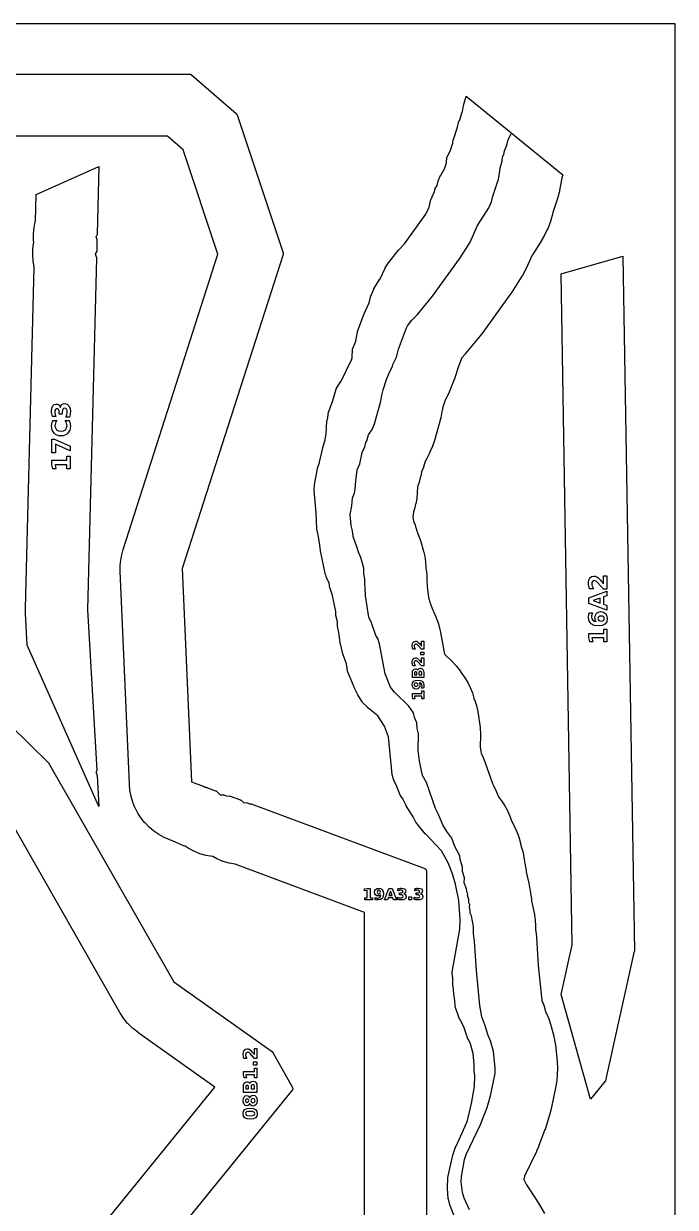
# Model space of a CAD drawing. Header units: millimetres. Extents: x 0 to 841, y 0 to 594.
# Drawn here: x 631.1 to 841, y 212.8 to 594 of the extents above; entities that cross this region are included whole.
import ezdxf

# ---------------------------------------------------------------- set-up
doc = ezdxf.new("R2010")
doc.units = ezdxf.units.MM
for name, color, linetype in [('CUT', 1, 'Continuous'), ('ENGRAVE', 5, 'Continuous'), ('SHEET_EDGE_DO_NOT_CUT', 8, 'Continuous')]:
    doc.layers.add(name, color=color, linetype=linetype)

msp = doc.modelspace()

# ---------------------------------------------------------------- linework, layer by layer
at = {"layer": 'CUT'}
for points in [[(358.62, 577.74), (684.48, 577.76), (684.48, 577.76), (684.52, 577.76), (684.57, 577.75), (684.61, 577.74), (684.66, 577.73), (684.98, 577.61), (685.02, 577.59), (685.06, 577.57), (685.1, 577.54), (685.13, 577.52), (699.52, 565.04), (699.56, 565.01), (699.59, 564.97), (699.61, 564.94), (699.76, 564.72), (699.78, 564.68), (699.8, 564.64), (699.82, 564.6), (714.63, 520.14), (714.64, 520.09), (714.65, 520.04), (714.67, 519.89), (714.67, 519.83), (714.67, 519.78), (714.66, 519.73), (714.65, 519.68), (682.19, 418.53), (682.18, 418.52), (682.18, 418.51), (685.11, 349.87), (685.11, 349.86), (685.12, 349.85), (688.89, 348.45), (688.94, 348.43), (688.98, 348.41), (689.02, 348.38), (689.37, 348.11), (689.38, 348.1), (689.39, 348.1), (689.88, 348.06), (689.93, 348.05), (689.97, 348.04), (690.01, 348.03), (692.87, 346.96), (692.92, 346.94), (692.96, 346.92), (693, 346.89), (693.04, 346.86), (694.36, 345.62), (694.37, 345.61), (694.39, 345.61), (695.32, 345.59), (695.37, 345.59), (695.42, 345.58), (695.46, 345.57), (696.38, 345.27), (696.39, 345.27), (696.4, 345.27), (697.48, 345.22), (697.53, 345.22), (697.59, 345.21), (697.64, 345.19), (700.92, 343.96), (700.97, 343.94), (701.01, 343.92), (701.05, 343.89), (701.09, 343.86), (701.87, 343.13), (701.88, 343.12), (701.89, 343.12), (703, 343.07), (703.05, 343.07), (703.1, 343.06), (703.15, 343.04), (703.88, 342.77), (703.89, 342.77), (703.91, 342.77), (704.21, 342.73), (704.27, 342.72), (704.32, 342.7), (760.31, 321.85), (760.35, 321.83), (760.4, 321.8), (760.52, 321.72), (760.56, 321.69), (760.6, 321.66), (760.64, 321.62), (760.67, 321.58), (760.72, 321.51), (760.75, 321.46), (760.77, 321.42), (760.79, 321.37), (760.8, 321.32), (760.83, 321.18), (760.84, 321.13), (760.84, 321.08), (760.83, 146.49)], [(770.79, 207.24), (768.36, 213.55), (768.35, 213.61), (767.88, 215.44), (767.87, 215.48), (767.87, 215.52), (767.57, 218.97), (767.56, 219.04), (767.73, 222.32), (767.73, 222.36), (767.74, 222.4), (769.29, 229.54), (769.31, 229.61), (770.34, 232.43), (770.36, 232.46), (773.34, 238.9), (773.34, 238.92), (774, 240.74), (774.01, 240.77), (775.35, 246.22), (775.36, 246.24), (776.28, 251.68), (776.28, 251.71), (776.4, 255.22), (776.4, 255.24), (776.39, 255.25), (776.19, 256.63), (776.18, 256.67), (776.18, 256.72), (776.24, 258.78), (776.24, 258.82), (775.87, 262.28), (775.87, 262.29), (775.86, 262.3), (774.92, 265.74), (774.92, 265.75), (774.91, 265.76), (774.23, 266.9), (774.21, 266.95), (774.19, 267), (772.84, 270.85), (772.83, 270.86), (772.83, 270.87), (771.53, 273.33), (771.52, 273.36), (771.5, 273.4), (770.08, 277.47), (770.06, 277.51), (770.05, 277.55), (770.05, 277.6), (769.93, 279.46), (769.93, 279.49), (769.61, 281.32), (769.61, 281.36), (769.61, 281.4), (769.57, 282.96), (769.57, 282.97), (769.57, 282.98), (769.3, 284.51), (769.29, 284.56), (769.29, 284.61), (769.33, 286.48), (769.33, 286.51), (769.12, 288.32), (769.11, 288.37), (769.11, 288.42), (769.12, 288.47), (771.56, 302.33), (771.56, 302.36), (771.72, 305.43), (771.72, 305.46), (771.22, 311.54), (771.21, 311.56), (770.2, 316.8), (770.2, 316.82), (769.25, 320.17), (769.24, 320.2), (767.86, 323.67), (767.85, 323.7), (765.65, 327.62), (765.65, 327.63), (765.64, 327.63), (760.47, 333.07), (760.44, 333.1), (757.46, 336.77), (757.43, 336.81), (757.4, 336.86), (756.59, 338.51), (756.58, 338.53), (754.31, 342.12), (754.28, 342.17), (753.33, 344.16), (753.32, 344.17), (753.32, 344.18), (752.57, 345.17), (752.55, 345.21), (752.53, 345.25), (752.51, 345.29), (751.22, 348.57), (751.21, 348.6), (750.32, 350.25), (750.3, 350.29), (750.28, 350.34), (749.78, 352.04), (749.77, 352.09), (749.76, 352.13), (748.55, 364.32), (748.55, 364.33), (748.55, 364.34), (747.3, 367.74), (747.29, 367.75), (747.29, 367.77), (745.17, 371.08), (745.16, 371.09), (745.15, 371.1), (741.96, 373.69), (741.93, 373.72), (740.15, 375.45), (740.12, 375.48), (740.09, 375.52), (740.07, 375.56), (738.77, 377.78), (738.75, 377.82), (737.59, 380.23), (737.57, 380.26), (735.42, 385.41), (735.41, 385.45), (735.4, 385.49), (735.39, 385.53), (735.06, 387.81), (735.06, 387.82), (735.06, 387.84), (733.87, 391.03), (733.85, 391.09), (733.06, 394.67), (733.05, 394.71), (732.63, 397.92), (732.63, 397.95), (732.18, 399.91), (732.18, 399.97), (732.17, 400.02), (732.16, 401.33), (732.16, 401.34), (732.16, 401.36), (731.68, 403.42), (731.67, 403.47), (731.67, 403.52), (731.63, 404.66), (731.63, 404.68), (731.63, 404.69), (730.53, 409.81), (730.52, 409.84), (729.76, 412.11), (729.75, 412.16), (729.74, 412.2), (729.5, 413.9), (729.5, 413.91), (729.49, 413.92), (728.63, 415.55), (728.61, 415.6), (728.59, 415.64), (728.37, 416.43), (728.36, 416.46), (726.66, 424.19), (726.65, 424.26), (726.52, 426.05), (726.52, 426.07), (725.98, 429.36), (725.98, 429.39), (725.5, 431.21), (725.49, 431.27), (725.49, 431.32), (725.27, 436.45), (725.27, 436.46), (724.63, 443.64), (724.63, 443.68), (724.63, 443.72), (724.75, 445.42), (724.76, 445.48), (725.76, 450.76), (725.78, 450.82), (726.39, 452.69), (726.4, 452.72), (727.42, 457.42), (727.44, 457.47), (728.22, 459.99), (728.23, 460.02), (728.54, 461.8), (728.54, 461.83), (728.79, 466), (728.79, 466.05), (728.8, 466.1), (729.1, 467.17), (729.1, 467.18), (729.1, 467.19), (729.3, 468.94), (729.31, 468.98), (729.32, 469.02), (729.33, 469.06), (730.7, 472.65), (730.7, 472.67), (731.71, 476.23), (731.72, 476.27), (731.74, 476.32), (731.77, 476.36), (733.19, 478.59), (733.21, 478.61), (736.65, 485.73), (736.66, 485.76), (736.85, 486.32), (736.85, 486.33), (736.85, 486.34), (737.04, 489.2), (737.05, 489.25), (737.06, 489.3), (737.08, 489.35), (738.07, 491.78), (738.07, 491.79), (738.07, 491.8), (738.63, 494.77), (738.64, 494.81), (738.65, 494.85), (740.7, 500.32), (740.71, 500.35), (742.38, 504.07), (742.39, 504.09), (742.39, 504.1), (742.8, 505.92), (742.82, 505.97), (742.83, 506.01), (743.89, 508.5), (743.93, 508.57), (745.75, 511.55), (745.76, 511.57), (747.54, 515.27), (747.57, 515.32), (748.85, 517.32), (748.88, 517.37), (751.78, 521.01), (751.81, 521.04), (753.75, 523.1), (753.77, 523.12), (760.66, 532.61), (760.66, 532.62), (760.67, 532.63), (761.54, 534.48), (761.55, 534.49), (761.55, 534.5), (762.27, 537.35), (762.29, 537.39), (762.3, 537.43), (763.39, 539.98), (763.4, 540.01), (763.62, 540.81), (763.64, 540.85), (763.66, 540.89), (763.68, 540.94), (764.26, 541.87), (764.27, 541.88), (764.27, 541.89), (764.63, 543.27), (764.65, 543.34), (765.38, 545.12), (765.4, 545.16), (765.42, 545.19), (766.78, 547.46), (766.79, 547.47), (766.79, 547.48), (767.28, 549.28), (767.28, 549.29), (767.28, 549.3), (767.42, 550.94), (767.43, 550.99), (767.44, 551.04), (767.46, 551.09), (767.49, 551.14), (768.51, 552.96), (768.51, 552.98), (768.52, 552.99), (769.34, 555.49), (769.34, 555.5), (769.34, 555.52), (769.47, 556.58), (769.48, 556.63), (769.5, 556.67), (770.83, 560.71), (770.84, 560.74), (771.11, 562.07), (771.12, 562.12), (771.14, 562.18), (771.66, 563.32), (771.67, 563.35), (772.38, 565.63), (772.39, 565.66), (772.76, 567.64), (772.77, 567.68), (773.6, 570.67), (804.71, 545.36), (804.47, 544.36), (804.46, 544.34), (804.32, 543.81), (804.31, 543.8), (804.31, 543.79), (804.3, 543.7), (804.3, 543.67), (803.95, 541.45), (803.94, 541.43), (803.55, 539.64), (803.55, 539.61), (803.03, 537.71), (803.02, 537.68), (801.55, 533.16), (801.54, 533.13), (801.35, 532.24), (801.34, 532.22), (800.7, 529.97), (800.68, 529.92), (799.77, 527.76), (799.76, 527.74), (798.86, 525.91), (798.85, 525.88), (797.81, 524.02), (797.79, 524), (794.94, 519.5), (794.93, 519.47), (792.95, 515.13), (792.93, 515.1), (791.62, 512.69), (791.6, 512.66), (788.36, 507.57), (788.35, 507.56), (787.72, 506.63), (787.71, 506.62), (778.99, 494.51), (778.98, 494.5), (778.17, 493.44), (778.16, 493.43), (773.35, 487.62), (773.34, 487.6), (772.2, 486.34), (772.18, 486.32), (772.09, 486.24), (772.09, 486.23), (772.08, 486.21), (770.92, 483.08), (770.92, 483.06), (770.42, 481.25), (770.41, 481.23), (769.89, 479.62), (769.88, 479.58), (769.22, 478.03), (769.22, 478.01), (769.01, 477.56), (769, 477.55), (769, 477.55), (768.84, 477), (768.82, 476.96), (768.18, 475.35), (768.16, 475.3), (767.37, 473.74), (767.36, 473.72), (766.95, 472.99), (766.94, 472.96), (766.73, 472.48), (766.72, 472.46), (766.09, 470.48), (766.09, 470.46), (766.06, 470.34), (766.05, 470.31), (765.95, 469.61), (765.94, 469.58), (765.42, 467.1), (765.41, 467.07), (763.38, 459.78), (763.37, 459.75), (762.52, 457.32), (762.5, 457.29), (761.73, 455.48), (761.72, 455.46), (761, 453.95), (760.98, 453.91), (760.46, 453.02), (760.45, 453.01), (760.45, 453), (760.23, 452.38), (760.22, 452.37), (759.86, 451.14), (759.84, 451.09), (759.24, 449.63), (759.24, 449.62), (759.24, 449.61), (758.97, 448.27), (758.96, 448.25), (758.45, 446.28), (758.44, 446.23), (758.02, 445.11), (758.02, 445.1), (758.02, 445.08), (757.99, 444.9), (757.99, 444.88), (757.88, 442.93), (757.87, 442.9), (757.7, 441.16), (757.69, 441.12), (757.36, 439.4), (757.35, 439.38), (757.05, 438.1), (757.04, 438.08), (756.66, 436.75), (756.66, 436.72), (756.45, 435.17), (756.45, 435.16), (756.45, 435.15), (756.69, 433.79), (756.69, 433.78), (756.69, 433.77), (757.15, 432.55), (757.16, 432.52), (757.77, 430.62), (757.77, 430.59), (757.83, 430.38), (757.83, 430.37), (757.84, 430.36), (757.96, 430.09), (757.97, 430.06), (758.87, 427.56), (758.88, 427.53), (759.86, 424.13), (759.86, 424.11), (760.27, 422.41), (760.28, 422.37), (760.53, 420.65), (760.53, 420.61), (760.63, 418.87), (760.63, 418.85), (760.63, 418.75), (760.63, 418.74), (760.64, 418.73), (760.65, 418.64), (760.66, 418.62), (760.91, 416.68), (760.91, 416.63), (760.96, 414.82), (760.96, 414.79), (760.99, 414.63), (760.99, 414.59), (761.11, 413.01), (761.11, 412.99), (761.15, 411.63), (761.16, 411.6), (761.64, 408.52), (761.64, 408.5), (761.65, 408.49), (761.96, 407.72), (761.97, 407.69), (762.88, 405.12), (762.88, 405.11), (762.88, 405.1), (763.22, 404.48), (763.24, 404.43), (763.95, 402.7), (763.96, 402.68), (764.56, 400.99), (764.57, 400.97), (765.04, 399.46), (765.05, 399.42), (765.4, 397.88), (765.4, 397.86), (766.68, 390.91), (766.68, 390.89), (766.69, 390.88), (769.04, 388.63), (769.06, 388.61), (770.43, 387.15), (770.47, 387.11), (771.69, 385.51), (771.7, 385.49), (773.16, 383.36), (773.17, 383.34), (774.12, 381.81), (774.14, 381.77), (774.94, 380.18), (774.96, 380.14), (775.61, 378.48), (775.62, 378.43), (776.12, 376.71), (776.12, 376.69), (776.13, 376.66), (776.13, 376.65), (776.14, 376.64), (776.25, 376.35), (776.26, 376.33), (776.93, 374.41), (776.94, 374.36), (777.4, 372.4), (777.41, 372.35), (777.66, 370.34), (777.67, 370.32), (777.7, 369.94), (777.7, 369.9), (777.76, 369.63), (777.77, 369.6), (778.12, 367.36), (778.13, 367.3), (778.23, 365.03), (778.23, 365), (778.16, 360.98), (778.17, 360.95), (778.3, 359.81), (778.31, 359.78), (778.5, 358.89), (778.51, 358.87), (778.51, 358.86), (779.09, 357.67), (779.11, 357.64), (779.65, 356.27), (779.66, 356.25), (782.12, 349.27), (782.14, 349.24), (782.45, 348.65), (782.46, 348.63), (783.31, 346.8), (783.32, 346.77), (784.05, 344.96), (784.05, 344.95), (784.06, 344.94), (784.98, 343.71), (784.99, 343.69), (786.08, 342.08), (786.1, 342.03), (787.02, 340.33), (787.04, 340.29), (787.79, 338.49), (787.8, 338.47), (788.24, 337.23), (788.25, 337.22), (788.25, 337.22), (788.76, 336.29), (788.77, 336.26), (789.94, 333.75), (789.95, 333.72), (790.25, 332.94), (790.25, 332.92), (790.79, 331.32), (790.8, 331.28), (791.19, 329.65), (791.19, 329.61), (791.24, 329.33), (791.24, 329.32), (791.24, 329.31), (791.46, 328.66), (791.46, 328.64), (791.93, 327.01), (791.94, 326.97), (792.25, 325.31), (792.26, 325.27), (792.4, 323.92), (792.4, 323.91), (792.41, 323.9), (792.63, 323.05), (792.64, 323.01), (792.93, 321.26), (792.93, 321.21), (792.96, 320.77), (792.97, 320.75), (792.97, 320.74), (793.05, 320.5), (793.06, 320.45), (793.28, 319.35), (793.29, 319.32), (793.37, 319.09), (793.38, 319.04), (793.81, 317.16), (793.82, 317.11), (793.91, 316.38), (793.92, 316.36), (794.03, 315.9), (794.04, 315.86), (794.24, 314.62), (794.24, 314.59), (794.36, 314.12), (794.37, 314.07), (794.67, 312.03), (794.68, 311.97), (794.7, 311.42), (794.7, 311.41), (794.7, 311.4), (794.93, 310.51), (794.93, 310.49), (795.61, 307.04), (795.61, 307.02), (795.88, 305.27), (795.88, 305.22), (795.98, 303.45), (795.98, 303.43), (796, 302.19), (796, 302.16), (796.16, 300.94), (796.16, 300.92), (796.27, 299.73), (796.27, 299.72), (796.85, 290.64), (796.85, 290.64), (797.84, 280.44), (797.84, 280.42), (798.01, 279.44), (798.01, 279.43), (798.01, 279.42), (798.26, 278.78), (798.27, 278.76), (798.7, 277.52), (798.71, 277.5), (799.32, 275.53), (799.33, 275.52), (799.33, 275.51), (799.48, 275.19), (799.49, 275.17), (800.21, 273.51), (800.23, 273.47), (800.79, 271.75), (800.79, 271.73), (801.74, 268.28), (801.75, 268.26), (802.12, 266.68), (802.12, 266.64), (802.36, 265.04), (802.36, 265.02), (802.9, 259.81), (802.91, 259.78), (803.01, 257.4), (803.01, 257.37), (802.98, 255.59), (802.98, 255.57), (802.86, 253.69), (802.85, 253.64), (802.55, 251.78), (802.55, 251.75), (801.01, 244.49), (801, 244.47), (800.59, 242.87), (800.59, 242.85), (799.49, 239.21), (799.48, 239.19), (799.02, 237.83), (799.01, 237.81), (796.91, 232.31), (796.9, 232.29), (796.26, 230.81), (796.25, 230.79), (792.43, 222.81), (792.43, 222.8), (792.42, 222.79), (792.22, 221.71), (792.22, 221.69), (792.22, 221.68), (792.5, 221.09), (792.51, 221.07), (793.11, 220), (793.11, 219.99), (796.4, 214.92), (796.41, 214.91), (796.9, 214.12), (796.9, 214.11), (798.84, 210.78)], [(740.83, 149.36), (740.84, 307.74), (740.84, 307.75), (740.83, 307.76), (699.21, 323.26), (699.2, 323.27), (699.19, 323.27), (697.34, 323.6), (697.29, 323.61), (695.33, 324.18), (695.28, 324.2), (693.39, 324.97), (693.34, 324.99), (692.01, 325.71), (691.99, 325.71), (691.98, 325.72), (691.94, 325.72), (691.89, 325.72), (689.89, 326.08), (689.84, 326.09), (687.88, 326.65), (687.83, 326.67), (685.95, 327.43), (685.9, 327.45), (684.1, 328.41), (684.06, 328.43), (683.06, 329.1), (683.05, 329.11), (683.04, 329.11), (682.36, 329.33), (682.31, 329.35), (680.43, 330.17), (680.39, 330.19), (679.99, 330.42), (679.98, 330.43), (679.97, 330.43), (678.13, 331.11), (678.11, 331.12), (676.35, 331.88), (676.31, 331.9), (674.64, 332.82), (674.6, 332.84), (673.03, 333.92), (672.99, 333.95), (671.53, 335.17), (671.5, 335.21), (670.17, 336.57), (670.13, 336.6), (668.94, 338.08), (668.91, 338.12), (667.87, 339.72), (667.85, 339.76), (666.97, 341.44), (666.94, 341.49), (666.23, 343.25), (666.22, 343.3), (665.68, 345.12), (665.67, 345.17), (665.31, 347.04), (665.3, 347.09), (665.13, 349), (665.13, 349.02), (662.2, 417.66), (662.2, 417.68), (662.2, 419.41), (662.21, 419.45), (662.36, 421.17), (662.37, 421.21), (662.67, 422.9), (662.68, 422.95), (663.14, 424.62), (663.14, 424.64), (693.67, 519.76), (693.67, 519.77), (693.67, 519.78), (682.49, 553.32), (682.49, 553.34), (682.48, 553.35), (677.4, 557.75), (677.39, 557.76), (677.38, 557.76), (358.62, 557.74)], [(614.47, 379.98), (639, 356.06), (639.03, 356.02), (639.06, 355.99), (639.08, 355.95), (679.4, 285.43), (679.41, 285.42), (679.42, 285.41), (711.21, 262.83), (711.25, 262.8), (711.29, 262.76), (711.32, 262.71), (711.35, 262.67), (717.68, 251.4), (717.7, 251.36), (717.71, 251.32), (717.72, 251.28), (717.73, 251.23), (717.76, 251.1), (717.76, 251.05), (717.76, 251.01), (717.76, 250.96), (717.75, 250.92), (717.74, 250.87), (717.73, 250.83), (717.64, 250.62), (717.62, 250.58), (717.6, 250.53), (717.57, 250.49), (568.72, 67.19)], [(553.19, 79.8), (692.61, 251.49), (692.62, 251.5), (692.61, 251.51), (667.84, 269.11), (667.81, 269.13), (666.15, 270.45), (666.11, 270.49), (664.61, 271.97), (664.57, 272.01), (663.24, 273.65), (663.21, 273.7), (662.05, 275.48), (662.04, 275.51), (623.08, 343.64)]]:
    msp.add_lwpolyline(points, dxfattribs=at)
for points in [[(654.74, 526.19), (654.74, 526.14), (654.73, 526.1), (654.72, 526.05), (654.65, 525.83), (654.63, 525.78), (654.6, 525.74), (654.58, 525.69), (654.54, 525.65), (654.51, 525.62), (654.3, 525.43), (654.29, 525.42), (654.3, 525.41), (654.66, 524.44), (654.67, 524.39), (654.68, 524.35), (654.69, 524.3), (654.69, 524.25), (654.6, 520.71), (654.6, 520.66), (654.59, 520.61), (654.58, 520.57), (654.51, 520.35), (654.49, 520.31), (654.47, 520.26), (654.44, 520.22), (654.41, 520.18), (654.37, 520.14), (654.07, 519.86), (654.06, 519.85), (654.07, 519.84), (654.47, 518.89), (654.48, 518.84), (654.5, 518.79), (654.53, 518.59), (654.54, 518.53), (654.54, 518.48), (651.62, 405.25), (651.62, 405.23), (654.62, 353.62), (654.62, 353.57), (654.61, 353.52), (654.59, 353.38), (654.58, 353.33), (654.57, 353.28), (654.55, 353.23), (654.52, 353.19), (654.41, 353.01), (654.41, 353), (654.41, 352.99), (654.44, 352.7), (654.45, 352.68), (654.45, 352.67), (654.69, 352.03), (654.7, 351.98), (654.71, 351.93), (654.72, 351.88), (655.3, 341.82), (632.25, 393.79), (631.65, 404.07), (631.65, 404.09), (631.63, 405.74), (631.63, 405.76), (634.46, 515.59), (634.46, 515.6), (634.46, 515.61), (634.45, 515.66), (634.44, 515.71), (634.13, 517.54), (634.13, 517.58), (634, 519.43), (634, 519.48), (634.05, 521.33), (634.05, 521.38), (634.28, 523.22), (634.29, 523.27), (634.34, 523.52), (634.34, 523.53), (634.34, 523.54), (634.26, 524.26), (634.26, 524.31), (634.25, 526.29), (634.25, 526.34), (634.44, 528.31), (634.44, 528.36), (634.83, 530.31), (634.84, 530.36), (634.84, 530.36), (634.84, 530.37), (634.84, 530.38), (635.07, 539.01), (655.31, 547.99), (654.74, 526.19)], [(827.8, 295.35), (827.8, 295.29), (827.79, 295.24), (818.55, 253.62), (818.54, 253.57), (818.52, 253.53), (818.5, 253.49), (818.48, 253.45), (818.45, 253.41), (813.67, 247.57), (804.21, 281.27), (807.77, 297.31), (807.77, 297.32), (807.77, 297.34), (804.21, 513.48), (824.12, 519.07), (827.8, 295.35)]]:
    msp.add_lwpolyline(points, close=True, dxfattribs=at)
at = {"layer": 'ENGRAVE'}
msp.add_lwpolyline([(774.67, 211.99), (772.95, 215.73), (772.45, 217.57), (772.06, 220.98), (772.07, 222.74), (773.09, 228.2), (773.57, 229.73), (778.22, 239.44), (780.34, 244.97), (781.44, 248.63), (782.98, 255.91), (783.01, 257.72), (782.47, 262.95), (781.51, 266.42), (780.68, 268.12), (779.61, 271.55), (778.63, 274.08), (778, 277.78), (776.91, 289.04), (776.31, 298.45), (776.02, 300.8), (775.99, 303.17), (775.3, 306.64), (774.96, 307.46), (774.92, 308.4), (774.68, 309.47), (774.76, 310.16), (774.47, 310.82), (774.44, 311.9), (774.07, 313.17), (774.12, 313.65), (773.9, 314.09), (773.72, 315.38), (772.97, 317.29), (773.07, 318.87), (772.44, 320.91), (772.47, 322.36), (771.66, 324.81), (771.56, 325.82), (771.25, 326.63), (769.96, 328.96), (768.97, 331.71), (767.41, 333.8), (766.12, 335.93), (764.76, 339.32), (763.76, 341.22), (760.8, 349.59), (759.57, 351.89), (758.56, 356.44), (758.15, 359.93), (758.23, 365.32), (757.86, 367.01), (757.72, 368.83), (757.03, 370.53), (756.67, 372.05), (755.2, 374.2), (750.5, 378.71), (749.22, 380.3), (747.51, 384.56), (745.73, 394.25), (745.12, 395.96), (744.57, 396.89), (743.1, 401.07), (742.29, 402.82), (741.21, 409.73), (741.12, 412.35), (740.93, 413.31), (740.97, 415.09), (740.66, 416.83), (740.63, 418.61), (739.65, 422.03), (738.89, 423.76), (738.43, 425.51), (737.17, 428.88), (736.98, 430.67), (736.54, 432.4), (736.23, 435.89), (736.78, 438.68), (736.97, 441.29), (737.6, 442.76), (737.91, 444.06), (738.07, 446.8), (738.54, 450.34), (739.36, 452.24), (740.1, 455.87), (740.98, 457.74), (741.3, 459.05), (741.6, 459.6), (742.19, 461.55), (743.33, 463.31), (744.11, 465.15), (746.15, 472.46), (746.43, 474.36), (746.9, 476.1), (747.95, 479.42), (748.96, 481.81), (749.94, 483.54), (750.05, 484.25), (751.13, 486.54), (751.86, 489.21), (754.38, 496), (754.69, 496.64), (756.13, 498.53), (757.94, 500.36), (762.76, 506.19), (771.49, 518.31), (774.75, 523.43), (777.31, 529.04), (780.91, 534.72), (781.82, 536.57), (782.23, 538.42), (784.01, 543.89), (784.4, 545.7), (784.59, 547.52), (785.2, 549.72), (785.36, 551.08), (785.73, 551.86), (785.95, 553.07), (786.72, 554.84), (787.19, 556.67), (788.08, 558.5)], dxfattribs=at)
for points in [[(642.87, 470.42), (643.08, 470.94), (643.4, 471.31), (643.83, 471.54), (644.36, 471.62), (645.12, 471.45), (645.68, 470.96), (646.02, 470.14), (646.13, 469.02), (646.11, 468.57), (646.06, 468.12), (645.97, 467.67), (645.84, 467.23), (644.68, 467.23), (644.86, 467.65), (645, 468.06), (645.08, 468.48), (645.11, 468.88), (645.05, 469.41), (644.9, 469.8), (644.65, 470.04), (644.3, 470.12), (643.95, 470.04), (643.7, 469.79), (643.55, 469.39), (643.5, 468.83), (643.5, 468.23), (642.53, 468.23), (642.53, 468.86), (642.48, 469.35), (642.35, 469.7), (642.12, 469.91), (641.81, 469.98), (641.51, 469.91), (641.29, 469.71), (641.15, 469.39), (641.11, 468.95), (641.13, 468.58), (641.19, 468.21), (641.29, 467.84), (641.43, 467.48), (640.33, 467.48), (640.22, 467.92), (640.14, 468.36), (640.09, 468.79), (640.08, 469.22), (640.17, 470.21), (640.45, 470.92), (640.92, 471.34), (641.57, 471.48), (642.04, 471.42), (642.41, 471.21), (642.69, 470.88), (642.87, 470.42)], [(645.7, 466.18), (645.88, 465.76), (646.02, 465.32), (646.1, 464.86), (646.13, 464.38), (645.93, 463.07), (645.31, 462.07), (644.87, 461.7), (643.77, 461.27), (643.11, 461.22), (642.44, 461.27), (641.34, 461.7), (640.89, 462.07), (640.28, 463.07), (640.08, 464.38), (640.11, 464.86), (640.19, 465.32), (640.32, 465.76), (640.51, 466.18), (641.72, 466.18), (641.47, 465.76), (641.3, 465.35), (641.2, 464.94), (641.17, 464.5), (641.3, 463.78), (641.68, 463.23), (642.3, 462.89), (643.11, 462.77), (643.91, 462.89), (644.52, 463.23), (644.91, 463.78), (645.04, 464.5), (645.01, 464.94), (644.91, 465.35), (644.73, 465.76), (644.49, 466.18), (645.7, 466.18)], [(640.18, 455.79), (640.18, 460.18), (641.03, 460.18), (646.02, 457.91), (646.02, 456.44), (641.29, 458.6), (641.29, 455.79), (640.18, 455.79)], [(644.98, 450.62), (644.98, 451.95), (641.21, 451.95), (641.49, 450.59), (640.46, 450.59), (640.18, 451.94), (640.18, 453.37), (644.98, 453.37), (644.98, 454.7), (646.02, 454.7), (646.02, 450.62), (644.98, 450.62)], [(817.86, 413.57), (817.86, 416.14), (818.96, 416.14), (818.96, 411.9), (817.86, 411.9), (815.98, 414.03), (815.72, 414.28), (815.47, 414.45), (815.22, 414.55), (814.96, 414.59), (814.59, 414.52), (814.3, 414.31), (814.12, 413.99), (814.05, 413.58), (814.09, 413.21), (814.2, 412.81), (814.39, 412.38), (814.65, 411.92), (813.37, 411.92), (813.22, 412.42), (813.11, 412.92), (813.05, 413.41), (813.03, 413.89), (813.14, 414.82), (813.49, 415.52), (814.04, 415.95), (814.77, 416.1), (815.23, 416.04), (815.66, 415.85), (816.14, 415.47), (816.76, 414.82), (817.86, 413.57)], [(817.9, 409.35), (817.9, 407), (818.96, 406.63), (818.96, 405.11), (813.13, 407.27), (813.13, 409.07), (818.96, 411.23), (818.96, 409.72), (817.9, 409.35)], [(816.82, 407.37), (816.82, 408.97), (814.5, 408.17), (816.82, 407.37)], [(813.28, 404.26), (814.36, 404.26), (814.21, 403.9), (814.1, 403.56), (814.04, 403.24), (814.02, 402.92), (814.11, 402.33), (814.39, 401.88), (814.85, 401.58), (815.5, 401.44), (815.33, 401.71), (815.21, 402), (815.14, 402.31), (815.12, 402.65), (815.25, 403.46), (815.64, 404.1), (816.24, 404.51), (817.01, 404.65), (817.85, 404.49), (818.51, 404.03), (818.94, 403.31), (819.08, 402.39), (818.89, 401.38), (818.31, 400.63), (817.38, 400.16), (816.13, 400.01), (814.84, 400.19), (813.86, 400.73), (813.24, 401.6), (813.03, 402.73), (813.05, 403.13), (813.1, 403.51), (813.17, 403.89), (813.28, 404.26)], [(816.08, 402.4), (816.15, 402.06), (816.34, 401.81), (816.66, 401.66), (817.11, 401.61), (817.56, 401.66), (817.88, 401.81), (818.07, 402.06), (818.13, 402.4), (818.07, 402.75), (817.88, 403), (817.56, 403.15), (817.11, 403.2), (816.66, 403.15), (816.34, 403), (816.15, 402.75), (816.08, 402.4)], [(817.92, 394.88), (817.92, 396.21), (814.15, 396.21), (814.44, 394.85), (813.41, 394.85), (813.13, 396.2), (813.13, 397.63), (817.92, 397.63), (817.92, 398.96), (818.96, 398.96), (818.96, 394.88), (817.92, 394.88)], [(759.26, 393.54), (759.26, 395.15), (759.95, 395.15), (759.95, 392.5), (759.26, 392.5), (758.09, 393.83), (757.93, 393.98), (757.77, 394.09), (757.62, 394.16), (757.45, 394.18), (757.22, 394.13), (757.04, 394.01), (756.92, 393.81), (756.88, 393.55), (756.91, 393.32), (756.98, 393.07), (757.1, 392.8), (757.26, 392.51), (756.46, 392.51), (756.37, 392.82), (756.3, 393.14), (756.26, 393.44), (756.24, 393.74), (756.31, 394.33), (756.53, 394.76), (756.88, 395.03), (757.33, 395.12), (757.62, 395.08), (757.89, 394.97), (758.19, 394.73), (758.58, 394.32), (759.26, 393.54)], [(759.26, 388.17), (759.26, 389.77), (759.95, 389.77), (759.95, 387.12), (759.26, 387.12), (758.09, 388.45), (757.93, 388.61), (757.77, 388.71), (757.62, 388.78), (757.45, 388.8), (757.22, 388.76), (757.04, 388.63), (756.92, 388.43), (756.88, 388.17), (756.91, 387.94), (756.98, 387.69), (757.1, 387.42), (757.26, 387.13), (756.46, 387.13), (756.37, 387.45), (756.3, 387.76), (756.26, 388.06), (756.24, 388.37), (756.31, 388.95), (756.53, 389.38), (756.88, 389.65), (757.33, 389.74), (757.62, 389.71), (757.89, 389.59), (758.19, 389.35), (758.58, 388.94), (759.26, 388.17)], [(759.01, 390.71), (759.01, 391.59), (759.95, 391.59), (759.95, 390.71), (759.01, 390.71)], [(758, 385.74), (758.13, 386.01), (758.33, 386.21), (758.59, 386.33), (758.91, 386.37), (759.37, 386.28), (759.7, 386.02), (759.89, 385.57), (759.95, 384.93), (759.95, 383.37), (756.31, 383.37), (756.31, 384.78), (756.37, 385.44), (756.54, 385.88), (756.84, 386.14), (757.27, 386.22), (757.52, 386.19), (757.73, 386.1), (757.89, 385.95), (758, 385.74)], [(757.72, 384.83), (757.7, 385.03), (757.62, 385.17), (757.5, 385.26), (757.33, 385.28), (757.17, 385.26), (757.05, 385.17), (756.97, 385.03), (756.95, 384.83), (756.95, 384.31), (757.72, 384.31), (757.72, 384.83)], [(759.31, 384.86), (759.28, 385.11), (759.19, 385.29), (759.04, 385.4), (758.83, 385.43), (758.63, 385.4), (758.48, 385.29), (758.39, 385.11), (758.36, 384.86), (758.36, 384.31), (759.31, 384.31), (759.31, 384.86)], [(759.87, 379.94), (759.2, 379.94), (759.29, 380.15), (759.36, 380.36), (759.4, 380.57), (759.41, 380.77), (759.35, 381.14), (759.18, 381.42), (758.89, 381.61), (758.48, 381.7), (758.59, 381.53), (758.67, 381.35), (758.71, 381.15), (758.73, 380.94), (758.65, 380.43), (758.4, 380.04), (758.02, 379.78), (757.54, 379.69), (757.01, 379.79), (756.6, 380.08), (756.34, 380.52), (756.25, 381.1), (756.37, 381.73), (756.73, 382.2), (757.31, 382.5), (758.09, 382.59), (758.9, 382.48), (759.51, 382.14), (759.9, 381.6), (760.02, 380.88), (760.02, 380.63), (759.99, 380.39), (759.94, 380.16), (759.87, 379.94)], [(758.12, 381.09), (758.08, 381.31), (757.96, 381.47), (757.76, 381.56), (757.48, 381.59), (757.2, 381.56), (757, 381.47), (756.88, 381.31), (756.84, 381.09), (756.88, 380.88), (757, 380.72), (757.2, 380.63), (757.48, 380.6), (757.76, 380.63), (757.96, 380.72), (758.08, 380.88), (758.12, 381.09)], [(759.3, 376.54), (759.3, 377.37), (756.95, 377.37), (757.12, 376.52), (756.48, 376.52), (756.31, 377.37), (756.31, 378.26), (759.3, 378.26), (759.3, 379.09), (759.95, 379.09), (759.95, 376.54), (759.3, 376.54)], [(740.93, 312.48), (741.76, 312.48), (741.76, 314.84), (740.91, 314.66), (740.91, 315.3), (741.75, 315.48), (742.65, 315.48), (742.65, 312.48), (743.48, 312.48), (743.48, 311.83), (740.93, 311.83), (740.93, 312.48)], [(744.32, 311.91), (744.32, 312.59), (744.54, 312.49), (744.75, 312.43), (744.96, 312.39), (745.16, 312.38), (745.53, 312.43), (745.81, 312.61), (746, 312.9), (746.09, 313.3), (745.92, 313.2), (745.73, 313.12), (745.54, 313.07), (745.33, 313.06), (744.82, 313.14), (744.42, 313.38), (744.17, 313.76), (744.08, 314.24), (744.18, 314.77), (744.46, 315.18), (744.91, 315.45), (745.49, 315.54), (746.12, 315.42), (746.59, 315.06), (746.88, 314.48), (746.98, 313.7), (746.87, 312.89), (746.53, 312.28), (745.98, 311.89), (745.27, 311.76), (745.02, 311.77), (744.78, 311.8), (744.55, 311.85), (744.32, 311.91)], [(745.48, 313.67), (745.7, 313.71), (745.85, 313.83), (745.95, 314.03), (745.98, 314.31), (745.95, 314.59), (745.85, 314.79), (745.7, 314.91), (745.48, 314.95), (745.27, 314.91), (745.11, 314.79), (745.02, 314.59), (744.99, 314.31), (745.02, 314.03), (745.11, 313.83), (745.27, 313.71), (745.48, 313.67)], [(749.97, 312.5), (748.5, 312.5), (748.27, 311.83), (747.33, 311.83), (748.68, 315.48), (749.8, 315.48), (751.15, 311.83), (750.2, 311.83), (749.97, 312.5)], [(748.74, 313.17), (749.74, 313.17), (749.24, 314.62), (748.74, 313.17)], [(753.5, 313.8), (753.82, 313.67), (754.06, 313.47), (754.2, 313.2), (754.25, 312.87), (754.15, 312.39), (753.84, 312.04), (753.33, 311.83), (752.63, 311.76), (752.35, 311.77), (752.06, 311.81), (751.78, 311.86), (751.51, 311.94), (751.51, 312.67), (751.77, 312.55), (752.03, 312.47), (752.29, 312.42), (752.54, 312.4), (752.87, 312.43), (753.11, 312.53), (753.26, 312.69), (753.31, 312.9), (753.26, 313.12), (753.11, 313.28), (752.86, 313.38), (752.51, 313.41), (752.13, 313.41), (752.13, 314.01), (752.53, 314.01), (752.84, 314.04), (753.05, 314.12), (753.18, 314.26), (753.23, 314.46), (753.18, 314.65), (753.06, 314.79), (752.86, 314.87), (752.58, 314.9), (752.35, 314.89), (752.12, 314.85), (751.89, 314.79), (751.66, 314.7), (751.66, 315.39), (751.94, 315.46), (752.21, 315.5), (752.48, 315.53), (752.75, 315.54), (753.37, 315.48), (753.81, 315.31), (754.08, 315.02), (754.17, 314.61), (754.12, 314.32), (754, 314.08), (753.79, 313.91), (753.5, 313.8)], [(755.16, 312.78), (756.04, 312.78), (756.04, 311.83), (755.16, 311.83), (755.16, 312.78)], [(758.88, 313.8), (759.2, 313.67), (759.44, 313.47), (759.58, 313.2), (759.63, 312.87), (759.53, 312.39), (759.22, 312.04), (758.71, 311.83), (758, 311.76), (757.72, 311.77), (757.44, 311.81), (757.16, 311.86), (756.88, 311.94), (756.88, 312.67), (757.15, 312.55), (757.41, 312.47), (757.67, 312.42), (757.92, 312.4), (758.25, 312.43), (758.49, 312.53), (758.64, 312.69), (758.69, 312.9), (758.64, 313.12), (758.49, 313.28), (758.23, 313.38), (757.88, 313.41), (757.51, 313.41), (757.51, 314.01), (757.9, 314.01), (758.21, 314.04), (758.43, 314.12), (758.56, 314.26), (758.6, 314.46), (758.56, 314.65), (758.44, 314.79), (758.23, 314.87), (757.96, 314.9), (757.73, 314.89), (757.5, 314.85), (757.27, 314.79), (757.04, 314.7), (757.04, 315.39), (757.32, 315.46), (757.59, 315.5), (757.86, 315.53), (758.13, 315.54), (758.75, 315.48), (759.19, 315.31), (759.46, 315.02), (759.54, 314.61), (759.5, 314.32), (759.38, 314.08), (759.17, 313.91), (758.88, 313.8)], [(705.4, 261.96), (705.4, 263.89), (706.23, 263.89), (706.23, 260.71), (705.4, 260.71), (703.99, 262.31), (703.8, 262.49), (703.62, 262.62), (703.43, 262.7), (703.23, 262.73), (702.96, 262.67), (702.74, 262.52), (702.6, 262.28), (702.55, 261.97), (702.58, 261.69), (702.66, 261.39), (702.8, 261.07), (703, 260.72), (702.04, 260.72), (701.93, 261.1), (701.85, 261.48), (701.8, 261.84), (701.78, 262.2), (701.87, 262.9), (702.13, 263.43), (702.54, 263.75), (703.09, 263.86), (703.43, 263.81), (703.76, 263.68), (704.12, 263.39), (704.58, 262.9), (705.4, 261.96)], [(705.1, 258.57), (705.1, 259.62), (706.23, 259.62), (706.23, 258.57), (705.1, 258.57)], [(705.45, 254.49), (705.45, 255.48), (702.63, 255.48), (702.84, 254.46), (702.07, 254.46), (701.86, 255.48), (701.86, 256.55), (705.45, 256.55), (705.45, 257.54), (706.23, 257.54), (706.23, 254.49), (705.45, 254.49)], [(703.89, 252.6), (704.04, 252.92), (704.28, 253.16), (704.6, 253.31), (704.98, 253.36), (705.53, 253.25), (705.92, 252.93), (706.16, 252.39), (706.23, 251.63), (706.23, 249.76), (701.86, 249.76), (701.86, 251.45), (701.93, 252.24), (702.13, 252.77), (702.49, 253.08), (703.02, 253.18), (703.31, 253.14), (703.56, 253.03), (703.75, 252.85), (703.89, 252.6)], [(703.55, 251.51), (703.52, 251.75), (703.44, 251.92), (703.29, 252.02), (703.09, 252.05), (702.89, 252.02), (702.75, 251.92), (702.66, 251.75), (702.63, 251.51), (702.63, 250.89), (703.55, 250.89), (703.55, 251.51)], [(705.47, 251.55), (705.43, 251.85), (705.32, 252.06), (705.14, 252.19), (704.89, 252.23), (704.64, 252.19), (704.46, 252.06), (704.36, 251.85), (704.32, 251.55), (704.32, 250.89), (705.47, 250.89), (705.47, 251.55)], [(703.9, 246.3), (703.75, 245.95), (703.53, 245.7), (703.25, 245.55), (702.91, 245.5), (702.43, 245.6), (702.07, 245.91), (701.85, 246.42), (701.78, 247.12), (701.85, 247.82), (702.07, 248.33), (702.42, 248.64), (702.91, 248.74), (703.25, 248.69), (703.53, 248.54), (703.75, 248.29), (703.9, 247.94), (704.07, 248.33), (704.3, 248.61), (704.62, 248.78), (705, 248.84), (705.57, 248.73), (705.99, 248.4), (706.24, 247.87), (706.32, 247.12), (706.24, 246.38), (705.99, 245.84), (705.57, 245.51), (705, 245.4), (704.62, 245.46), (704.3, 245.63), (704.07, 245.91), (703.9, 246.3)], [(704.05, 244.75), (705.01, 244.63), (705.73, 244.28), (706.17, 243.71), (706.32, 242.95), (706.17, 242.18), (705.73, 241.62), (705.01, 241.26), (704.05, 241.15), (703.09, 241.26), (702.37, 241.62), (701.93, 242.18), (701.78, 242.95), (701.93, 243.71), (702.37, 244.28), (703.09, 244.63), (704.05, 244.75)], [(703.03, 246.56), (703.26, 246.6), (703.43, 246.71), (703.53, 246.89), (703.57, 247.12), (703.53, 247.36), (703.43, 247.53), (703.26, 247.64), (703.03, 247.67), (702.8, 247.64), (702.63, 247.53), (702.52, 247.36), (702.49, 247.12), (702.52, 246.89), (702.63, 246.71), (702.8, 246.6), (703.03, 246.56)], [(704.28, 247.12), (704.32, 246.84), (704.45, 246.64), (704.66, 246.51), (704.94, 246.47), (705.23, 246.51), (705.44, 246.64), (705.57, 246.84), (705.61, 247.12), (705.57, 247.4), (705.44, 247.6), (705.23, 247.73), (704.94, 247.77), (704.66, 247.73), (704.45, 247.6), (704.32, 247.4), (704.28, 247.12)], [(704.04, 243.62), (703.34, 243.58), (702.89, 243.47), (702.63, 243.26), (702.55, 242.95), (702.63, 242.64), (702.89, 242.43), (703.34, 242.31), (704.04, 242.27), (704.75, 242.31), (705.21, 242.43), (705.47, 242.64), (705.55, 242.95), (705.47, 243.26), (705.21, 243.46), (704.75, 243.58), (704.04, 243.62)]]:
    msp.add_lwpolyline(points, close=True, dxfattribs=at)
at = {"layer": 'SHEET_EDGE_DO_NOT_CUT'}
msp.add_lwpolyline([(0, 0), (841, 0), (841, 594), (0, 594)], close=True, dxfattribs=at)

doc.saveas('drawing.dxf')
